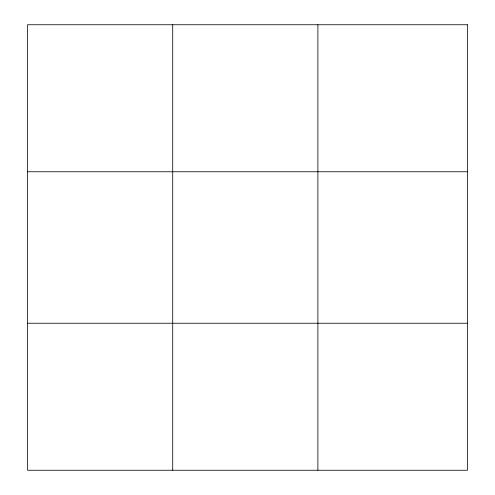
<?xml version="1.0" encoding="UTF-8"?>
<svg xmlns="http://www.w3.org/2000/svg" width="495" height="495" viewBox="0 0 495 495"><rect width="100%" height="100%" fill="white"/><g stroke="black" fill="none" stroke-linecap="round" stroke-linejoin="round"><path stroke-width="0.74" d="M172.712 24.75L172.712 470.25M317.889 24.75L317.889 470.25M27.541 171.765L467.459 171.765M27.541 323.235L467.459 323.235M467.459 24.75L467.459 470.25L27.541 470.25L27.541 24.75L467.459 24.75"/></g></svg>
